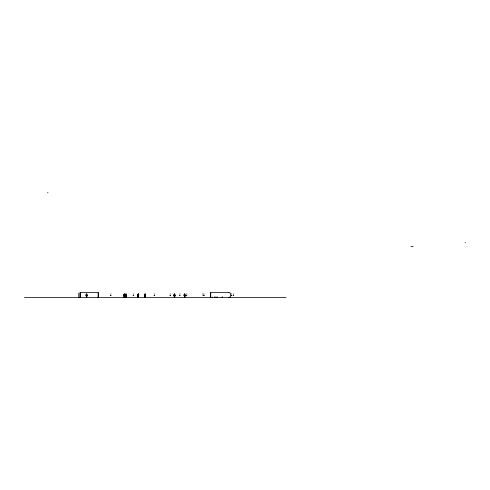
<?xml version="1.0" encoding="UTF-8"?>
<svg xmlns="http://www.w3.org/2000/svg" width="490" height="490" viewBox="0 0 490 490"><rect width="100%" height="100%" fill="white"/><g stroke="black" fill="none" stroke-linecap="round" stroke-linejoin="round"><path stroke-width="0.73" d="M216.684 297.197L217.315 297.577L217.603 297.154M216.623 297.154L217.113 297.197M217.542 297.197L217.211 297.577L217.438 297.154M86.748 294.251C85.891 292.708 88.408 296.787 86.271 295.691L86.558 297.638M123.958 294.698L124.178 297.638M125.563 294.698L125.789 297.638M138.548 295.648L137.929 295.691L138.211 297.638M184.546 297.638L184.987 295.648L184.338 295.691L184.657 297.638L184.804 297.02M86.92 295.648L86.736 297.418M124.252 297.638L124.576 294.729M125.863 297.638L126.187 294.729M138.541 294.729L138.413 297.467M145.365 294.729L145.04 297.638M174.814 295.648L174.685 297.479L174.63 297.02M124.791 295.838L124.681 294.417L124.16 294.123M126.402 295.838L126.291 294.417L125.771 294.123M174.991 295.838C175.518 295.09 173.913 293.161 174.648 294.251M86.479 297.638L86.589 295.978M124.203 297.528L124.282 295.978M125.814 297.528L125.893 295.978M138.137 297.638L138.241 295.978M144.96 297.638L145.071 295.978M174.452 297.638L174.483 295.978M184.607 297.522L184.657 295.978M124.785 294.839L124.681 295.911M124.264 297.504L124.429 297.02M125.875 297.504L126.04 297.02M145.218 297.02L145.052 297.504M145.261 297.026L145.187 297.473M184.846 297.026L184.773 297.473M214.773 297.075L214.92 297.638L214.963 297.02M215.006 297.026L214.994 297.528L215.049 297.161M222.239 297.075L222.246 297.638M222.423 297.02L222.429 297.589L222.184 297.246M222.252 297.589L222.472 297.026M229.234 297.075L229.246 297.638M145.022 297.522L144.752 295.691L145.42 295.648M212.446 297.087L212.397 297.424M214.706 297.638L214.724 297.246M144.899 294.263C146.026 293.29 143.882 294.417 144.673 295.856M184.485 294.263C185.765 293.192 183.119 294.619 184.234 295.96M86.093 295.801L86.258 294.698M173.987 295.801L174.158 294.698M184.167 295.838L184.099 294.772M137.929 295.691L137.684 294.772L138.235 293.669L138.664 295.985L138.744 294.839M86.436 294.245L86.032 294.772L86.148 295.96M124.129 294.245L123.756 295.917M125.373 294.79L125.471 295.96M137.721 294.79L137.819 295.96M144.55 294.79L144.581 295.838M174.33 294.245L173.925 294.772L174.042 295.96M229.449 297.467L229.51 297.161M133.494 295.58L133.084 295.66L133.488 295.586M186.855 295.58L186.445 295.66L186.849 295.586M174.379 297.638L174.171 295.691L174.906 295.985M229.167 297.638L229.185 297.246M110.624 294.012L111.089 294.037M133.145 294.012L133.611 294.037M154.179 294.012L154.644 294.037M170.085 294.012L170.557 294.037M179.659 294.012L180.13 294.037M186.506 294.012L186.978 294.037M202.572 294.012L203.038 294.037M203.632 294.012L204.097 294.037M231.28 294.025L231.684 293.951M233.203 294.012L233.669 294.037M145.567 294.839L145.493 295.985L145.23 294.251M185.11 295.868L184.951 294.729M124.442 294.251L124.466 293.718L124.209 294.104M126.053 294.251L126.077 293.718L125.82 294.104M138.088 294.245L138.229 294.208M86.467 294.123L86.773 293.853M144.948 294.123L145.267 293.871M174.36 294.123L174.673 293.853M184.534 294.123L184.853 293.871M216.745 297.387L217.211 297.338M138.18 294.104L138.456 293.816M125.722 294.263L125.422 295.874M185.091 295.978L184.816 294.251M87.073 294.845L86.938 295.648L86.883 294.729M126.377 294.845L126.291 295.911M185.14 294.845L185.006 295.648M174.973 294.845L174.832 295.648L174.783 294.729M202.793 295.568L202.927 295.568M86.271 295.691L86.032 294.772M123.939 295.703L124.632 295.648M125.544 295.703L126.242 295.648M184.338 295.691L184.326 294.698M86.571 296.346L86.822 295.654M124.27 296.346L124.521 295.654M125.875 296.346L126.132 295.654M138.229 296.346L138.48 295.654M145.052 296.346L145.303 295.654M174.471 296.346L174.722 295.654M184.638 296.346L184.889 295.654M124.068 295.691L124.086 296.285M125.673 295.691L125.697 296.285M138.027 296.285L138.027 295.691M144.85 296.285L144.85 295.691M173.925 294.772L174.471 296.297M465.065 242.709L465.5 242.709M410.981 246.415L413.241 246.415M86.877 296.138L86.889 295.648M124.57 296.138L124.583 295.648M126.181 296.138L126.193 295.648M138.529 296.138L138.59 295.648M145.358 296.138L145.371 295.648M174.771 296.138L174.771 295.648M184.944 296.138L184.957 295.648M24.5 297.638L286.074 297.638M229.014 292.61L210.706 292.585L210.743 297.638M145.058 296.297L144.74 294.698M86.577 296.297L86.369 295.691M123.86 295.96L123.725 294.772M137.751 295.923L137.917 294.698M174.268 295.691L174.268 296.285M230.361 297.638L230.361 293.087L228.94 292.732M210.535 292.548L210.535 297.638M98.331 292.548L98.331 297.638M98.123 297.638L98.159 292.585L80.213 292.585L80.28 297.638M80.072 292.548L80.072 297.638M78.792 293.087L78.792 297.638M47.849 192.343L47.849 192.895M110.979 295.568L110.562 295.66L110.979 295.568M154.534 295.568L154.117 295.66L154.534 295.568M170.44 295.568L170.024 295.66L170.44 295.568M180.014 295.568L179.597 295.66L180.014 295.568M203.987 295.568L203.571 295.66L203.987 295.568M231.635 295.58L231.219 295.672L231.629 295.599M233.559 295.568L233.142 295.66L233.559 295.568M154.552 295.574L154.613 295.58M170.459 295.574L170.459 295.574M180.032 295.574L180.032 295.574M204.005 295.574L204.067 295.58M184.454 296.285L184.418 295.691L184.454 296.285"/></g></svg>
